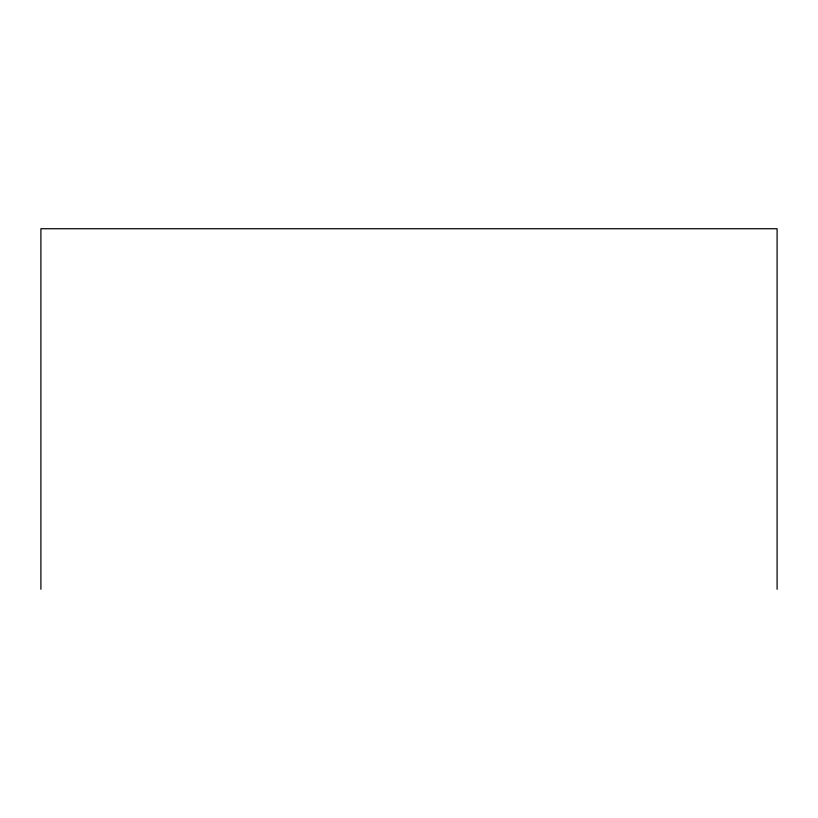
<?xml version="1.0" encoding="UTF-8"?>
<svg xmlns="http://www.w3.org/2000/svg" width="818" height="818" viewBox="0 0 818 818"><rect width="100%" height="100%" fill="white"/><g stroke="black" fill="none" stroke-linecap="round" stroke-linejoin="round"><path stroke-width="1.23" d="M777.1 589.277L777.1 228.723L40.9 228.723L40.9 589.277"/></g></svg>
